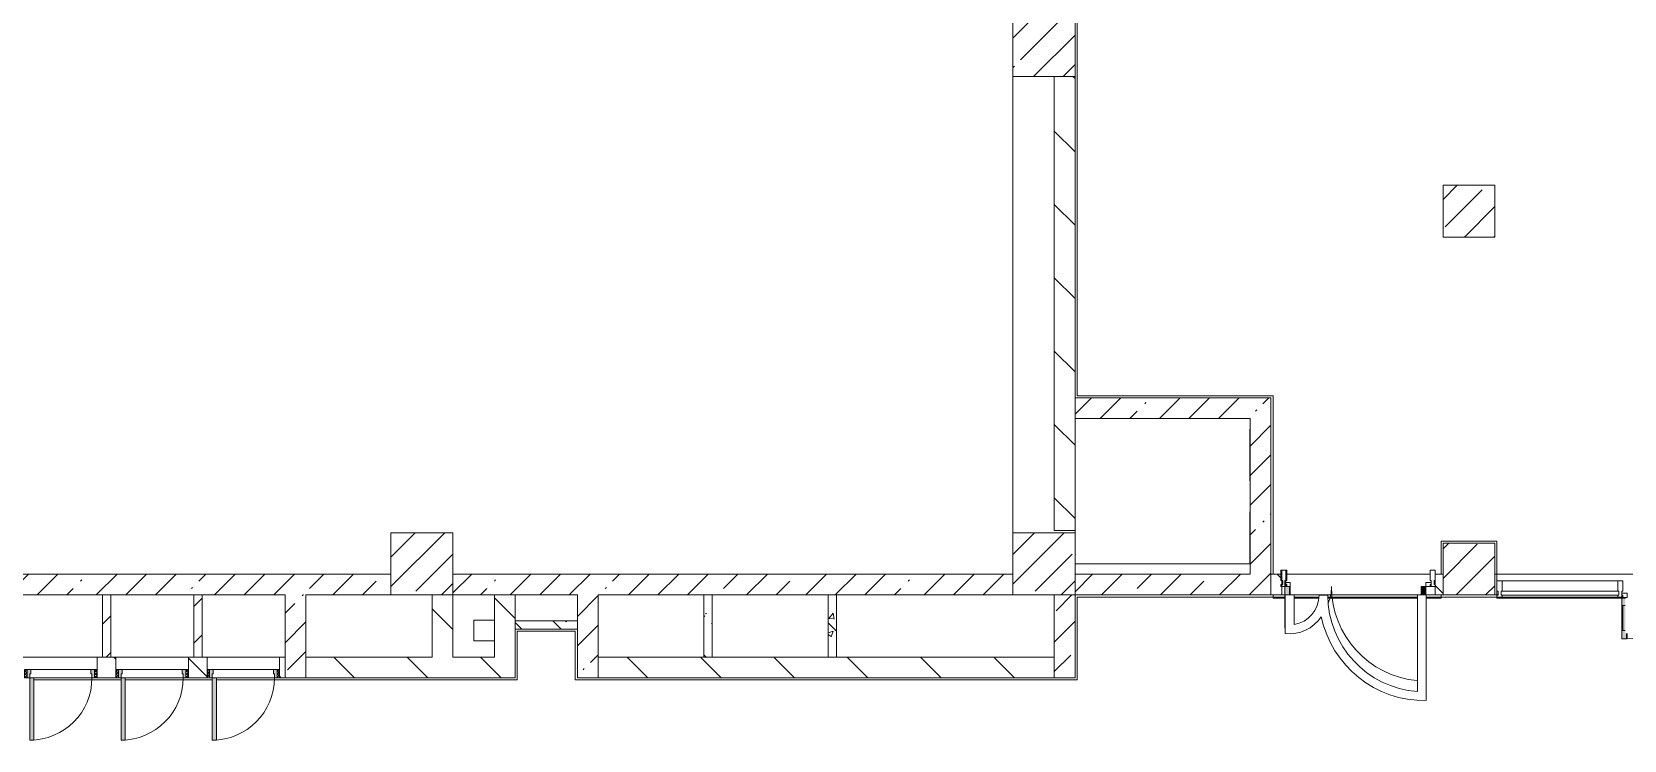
# Model space of a CAD drawing. Header units: millimetres. Extents: x -5426 to 189269, y -8553 to 29000.
# Drawn here: x 118957 to 134315, y 10300 to 17129 of the extents above; entities that cross this region are included whole.
import ezdxf

# ---------------------------------------------------------------- set-up
doc = ezdxf.new("R2010")
doc.units = ezdxf.units.MM
doc.linetypes.add('200_ШТРИХ__ш1_п0_6_', pattern=[800, 500, -300])
for name, color, linetype, lineweight, true_color in [('A-DETL-GENF-5', 7, 'Continuous', 5, 0xaaaaaa), ('A-DETL-GENF-6', 7, 'Continuous', 5, 0xe2e2e2), ('A-DOOR-2', 7, 'Continuous', 5, 0xaaaaaa), ('A-DOOR-3', 7, 'Continuous', 5, 0xe2e2e2), ('A-DOOR-FRAM-2', 7, 'Continuous', 5, 0xe2e2e2), ('A-DOOR-FRAM-3', 7, 'Continuous', 5, 0xaaaaaa), ('A-FLOR-2', 7, 'Continuous', 5, 0xaaaaaa), ('I-WALL-22', 7, 'Continuous', 5, 0x787878)]:
    doc.layers.add(name, color=color, linetype=linetype, lineweight=lineweight, true_color=true_color)
for name, color, linetype, lineweight in [('A-DETL-MBND-1', 7, '200_ШТРИХ__ш1_п0_6_', 9), ('A-GLAZ-CURT-2', 7, 'Continuous', 5), ('A-GLAZ-CWMG-2', 7, 'Continuous', 5), ('A-WALL', 7, 'Continuous', 9), ('I-WALL-20', 7, 'Continuous', 5), ('S-COLS-2', 7, 'Continuous', 5)]:
    doc.layers.add(name, color=color, linetype=linetype, lineweight=lineweight)
pattern_1 = [(135, (62258.8, 0), (-353.5534, -353.5534), [])]
pattern_2 = [(45, (62258.82, 0), (-285.1231, 285.1231), []), (45, (62543.95, 0), (-285.1231, 285.1231), [504.031, -100.806, 16.764, -84.042])]
pattern_3 = [(135, (62258.8, 0), (-377.1708, -377.1708), [533.4, -88.9, 17.78, -88.9]), (135, (62258.8, 376.94), (-377.1708, -377.1708), []), (50, (62258.8, 0), (637.6445, -55.7866), [66.675, -733.425]), (355, (62258.8, 0), (-123.3494, 668.699), [53.34, -586.74]), (100.451, (62311.96, -4.65), (514.299, 612.908), [56.665, -623.315]), (46.184, (62258.8, 177.8), (948.776, -147.15), [100.012, -1100.137]), (96.636, (62337.9, 165.5), (830.909, 865.997), [84.998, -934.973]), (351.184, (62258.8, 177.8), (830.918, 865.988), [80.01, -880.11]), (21, (62347.7, 133.35), (530.6506, -357.9283), [66.675, -733.425]), (326, (62347.7, 133.35), (216.308, 644.6585), [53.34, -586.74]), (71.451, (62391.94, 103.5), (746.9596, 286.7243), [56.665, -623.315]), (37.5, (62258.82, 0), (10.8105, 295.9426), [16.764, -562.864, 16.764, -578.866, -588.962]), (37.5, (62258.82, 0), (10.8105, 295.9426), [-1175.258, 16.764, -572.198]), (7.5, (62258.82, 0), (233.8692, 350.6318), [16.764, -322.834, 16.764, -549.529, -224.472]), (7.5, (62258.82, 0), (233.8692, 350.6318), [-905.891, 16.764, -207.708]), (327.5, (62060.58, 0), (474.5678, -20.0513), [16.764, -205.486, 16.764, -676.656, -920.115]), (327.5, (62060.58, 0), (474.5678, -20.0513), [-915.67, 16.764, -903.351]), (317.5, (61971.68, 0), (518.4522, 88.9934), [16.764, -272.161, 16.764, -443.738, -653.415]), (317.5, (61971.68, 0), (518.4522, 88.9934), [-749.427, 16.764, -636.651])]
pattern_4 = [(45, (62258.82, 0), (-176.7767, 176.7767), [])]

# ---------------------------------------------------------------- blocks, each defined once
blk = doc.blocks.new('BSC_Колонна _Прямоугольная - 600х600-23205240-3_4_1_птичка')
at = {"layer": 'S-COLS-2'}
h = blk.add_hatch(dxfattribs=at)
h.set_pattern_fill('FP_61', color=256, style=0, pattern_type=2)
h.set_pattern_definition([(45, (-66460, -12000), (-285.1231, 285.1231), []), (45, (-66174.88, -12000), (-285.1231, 285.1231), [504.031, -100.806, 16.764, -84.042])])
h.paths.add_polyline_path([(-300, -300), (300, -300), (300, 300), (-300, 300)])
for p, q in [((300, 300), (-300, 300)), ((-300, 300), (-300, -300)), ((300, -300), (300, 300)), ((-300, -300), (300, -300))]:
    blk.add_line(p, q, dxfattribs=at)
blk = doc.blocks.new('BSC_Колонна _Прямоугольная - 600х600-V81-3_4_1_птичка')
at = {"layer": 'S-COLS-2'}
h = blk.add_hatch(dxfattribs=at)
h.set_pattern_fill('FP_65', color=256, style=0, pattern_type=2)
h.set_pattern_definition([(45, (-66460, -17000), (-285.1231, 285.1231), []), (45, (-66174.88, -17000), (-285.1231, 285.1231), [504.031, -100.806, 16.764, -84.042])])
h.paths.add_polyline_path([(-300, -300), (300, -300), (300, 300), (-300, 300)])
for p, q in [((300, 300), (-300, 300)), ((-300, 300), (-300, -300)), ((300, -300), (300, 300)), ((-300, -300), (300, -300))]:
    blk.add_line(p, q, dxfattribs=at)
blk = doc.blocks.new('BSC_Колонна _Прямоугольная - 600х600-V91-3_4_1_птичка')
at = {"layer": 'S-COLS-2'}
h = blk.add_hatch(dxfattribs=at)
h.set_pattern_fill('FP_81', color=256, style=0, pattern_type=2)
h.set_pattern_definition([(45, (-60460, -12000), (-285.1231, 285.1231), []), (45, (-60174.88, -12000), (-285.1231, 285.1231), [504.031, -100.806, 16.764, -84.042])])
h.paths.add_polyline_path([(-300, -300), (300, -300), (300, 300), (-300, 300)])
for p, q in [((300, 300), (-300, 300)), ((-300, 300), (-300, -300)), ((300, -300), (300, 300)), ((-300, -300), (300, -300))]:
    blk.add_line(p, q, dxfattribs=at)
blk = doc.blocks.new('BSC_Колонна _Прямоугольная - 500х500-V118-3_4_1_птичка')
at = {"layer": 'S-COLS-2'}
h = blk.add_hatch(dxfattribs=at)
h.set_pattern_fill('FP_103', color=256, style=0, pattern_type=2)
h.set_pattern_definition([(45, (-70560, -15400), (-285.1231, 285.1231), []), (45, (-70274.88, -15400), (-285.1231, 285.1231), [504.031, -100.806, 16.764, -84.042])])
h.paths.add_polyline_path([(-250, -250), (250, -250), (250, 250), (-250, 250)])
for p, q in [((250, 250), (-250, 250)), ((-250, 250), (-250, -250)), ((250, -250), (250, 250)), ((-250, -250), (250, -250))]:
    blk.add_line(p, q, dxfattribs=at)
blk = doc.blocks.new('110_Дверь_СКБ_1Ст - д-18 700x2100h_Технический шкаф ЭОМ и СС-23257539-3_4_1_птичка')
at = {"layer": 'A-DOOR-2'}
h = blk.add_hatch(dxfattribs=at)
h.set_pattern_fill('FP_30', color=256, style=0, pattern_type=2)
h.set_pattern_definition([(135, (1951.41, 164.685), (-14.14214, -14.14214), []), (225, (1951.41, 164.685), (14.14214, -14.14214), [])])
h.paths.add_polyline_path([(362.5, 100), (337.5, 100), (337.5, 20), (362.5, 20)])
at = {"layer": 'A-DOOR-3'}
h = blk.add_hatch(color=256, dxfattribs=at)
h.paths.add_polyline_path([(312.5, 100), (312.5, 60), (302.5, 60), (302.5, 20), (337.5, 20), (337.5, 100)])
h.paths.add_polyline_path([(-287.5, 100), (-312.5, 100), (-312.5, 20), (-277.5, 20), (-277.5, 60), (-287.5, 60)])
at = {"layer": 'A-DOOR-FRAM-2'}
blk.add_hatch(color=256, dxfattribs=at).paths.add_polyline_path([(272.5, 700), (272.5, 100), (312.5, 100), (312.5, 700), (281.5, 700)])
at = {"layer": 'A-DOOR-FRAM-3'}
h = blk.add_hatch(dxfattribs=at)
h.set_pattern_fill('FP_31', color=256, style=0, pattern_type=2)
h.set_pattern_definition([(45, (-171.384, 164.685), (-14.1421, 14.1421), []), (135, (-171.384, 164.685), (-14.1421, -14.1421), [])])
h.paths.add_polyline_path([(-312.5, 100), (-337.5, 100), (-337.5, 20), (-312.5, 20)])
at = {"layer": 'A-DOOR-2'}
for p, q in [((312.5, 700), (272.5, 700)), ((272.5, 700), (272.5, 100)), ((312.5, 100), (312.5, 700)), ((272.5, 100), (312.5, 100))]:
    blk.add_line(p, q, dxfattribs=at)
blk.add_arc((312.5, 100), 600, 90, 180, dxfattribs=at)
at = {"layer": 'A-DOOR-FRAM-3'}
for p, q in [((-312.5, 100), (-337.5, 100)), ((-337.5, 100), (-337.5, 20)), ((-337.5, 20), (-312.5, 20)), ((-287.5, 100), (-312.5, 100)), ((-312.5, 100), (-312.5, 20)), ((-312.5, 20), (-312.5, 100)), ((-312.5, 20), (-277.5, 20)), ((-287.5, 60), (-287.5, 100)), ((-287.5, 100), (272.5, 100)), ((-277.5, 60), (-287.5, 60)), ((-277.5, 20), (-277.5, 60)), ((302.5, 20), (-277.5, 20)), ((312.5, 60), (302.5, 60)), ((302.5, 60), (302.5, 20)), ((302.5, 20), (337.5, 20)), ((312.5, 100), (312.5, 60)), ((337.5, 100), (312.5, 100)), ((337.5, 20), (337.5, 100)), ((362.5, 100), (337.5, 100)), ((337.5, 100), (337.5, 20)), ((337.5, 20), (362.5, 20)), ((362.5, 20), (362.5, 100))]:
    blk.add_line(p, q, dxfattribs=at)
blk = doc.blocks.new('Прямоугольный импост - Импост структурный с накладкой - 160мм Темный-33326475-3_4_1_птичка')
at = {"layer": 'A-GLAZ-CWMG-2'}
for p, q in [((-50, 40), (-50, 140)), ((-50, 140), (0, 140)), ((-40, 40), (-50, 40)), ((-50, -17), (-50, 0)), ((-50, 0), (-40, 0)), ((-40, 0), (-40, 40)), ((-10, 40), (-10, 0)), ((0, 40), (-10, 40)), ((-10, 0), (0, 0)), ((0, 140), (0, 40)), ((0, 0), (0, -17)), ((0, -17), (-50, -17))]:
    blk.add_line(p, q, dxfattribs=at)
blk = doc.blocks.new('Дверь_Витражная_остекление_ - ВВ-6 остекление-32274838-3_4_1_птичка')
at = {"layer": 'A-DETL-GENF-6'}
for points in [[(705, 420), (701, 420), (701, 100), (660, 100), (660, 20), (705, 20), (705, 386)], [(-655, 100), (-655, 20), (-610, 20), (-610, 100)]]:
    blk.add_hatch(color=256, dxfattribs=at).paths.add_polyline_path(points)
at = {"layer": 'A-DETL-GENF-5'}
for p, q in [((705, 420), (705, 20)), ((705, 20), (705, 420)), ((-655, 100), (-655, 20)), ((-655, 100), (-655, 20)), ((-610, 20), (-655, 20)), ((-655, 20), (-610, 20)), ((-610, 100), (-610, 20)), ((-610, 20), (-610, 100)), ((660, 100), (660, 20)), ((660, 100), (660, 20))]:
    blk.add_line(p, q, dxfattribs=at)
at = {"layer": 'A-DOOR-2'}
for p, q in [((-655, 20), (-705, 20)), ((-705, 20), (-705, -20)), ((-655, 100), (-655, 20)), ((-655, -20), (-655, 20)), ((655, 100), (655, 20)), ((705, 20), (655, 20)), ((655, 20), (655, -20)), ((705, -20), (705, 20)), ((-705, -20), (-655, -20)), ((655, -20), (705, -20))]:
    blk.add_line(p, q, dxfattribs=at)
for centre, radius, start, end in [((-655, 20), 910, 360, 84.7731), ((655, 20), 400, 157.5, 180)]:
    blk.add_arc(centre, radius, start, end, dxfattribs=at)
blk = doc.blocks.new('Прямоугольный импост - Импост структурный с накладкой - 160мм Темный-33326241-3_4_1_птичка')
at = {"layer": 'A-GLAZ-CWMG-2'}
for p, q in [((-25, 40), (-25, 140)), ((-25, 140), (25, 140)), ((-15, 40), (-25, 40)), ((-25, -17), (-25, 0)), ((-25, 0), (-15, 0)), ((-15, 0), (-15, 40)), ((15, 40), (15, 0)), ((25, 40), (15, 40)), ((15, 0), (25, 0)), ((25, 140), (25, 40)), ((25, 0), (25, -17)), ((25, -17), (-25, -17))]:
    blk.add_line(p, q, dxfattribs=at)
blk = doc.blocks.new('Прямоугольный импост - Импост структурный с накладкой - 160мм Темный-33326242-3_4_1_птичка')
at = {"layer": 'A-GLAZ-CWMG-2'}
for p, q in [((0, 140), (-50, 140)), ((-50, 140), (-50, 40)), ((-50, 40), (-40, 40)), ((-40, 0), (-50, 0)), ((-50, 0), (-50, -17)), ((-40, 40), (-40, 0)), ((-10, 0), (-10, 40)), ((-10, 40), (0, 40)), ((0, 0), (-10, 0)), ((0, 40), (0, 140)), ((0, -17), (0, 0)), ((-50, -17), (0, -17))]:
    blk.add_line(p, q, dxfattribs=at)
blk = doc.blocks.new('Прямоугольный импост - Импост структурный с накладкой - 160мм Темный-33326237-3_4_1_птичка')
at = {"layer": 'A-GLAZ-CWMG-2'}
for p, q in [((-50, 40), (-50, 140)), ((-50, 140), (0, 140)), ((-40, 40), (-50, 40)), ((-50, -17), (-50, 0)), ((-50, 0), (-40, 0)), ((-40, 0), (-40, 40)), ((-10, 40), (-10, 0)), ((0, 40), (-10, 40)), ((-10, 0), (0, 0)), ((0, 140), (0, 40)), ((0, 0), (0, -17)), ((0, -17), (-50, -17))]:
    blk.add_line(p, q, dxfattribs=at)
blk = doc.blocks.new('Дверь_Витражная_остекление_ - В-18-32468702-3_4_1_птичка')
at = {"layer": 'A-DETL-GENF-6'}
blk.add_hatch(color=256, dxfattribs=at).paths.add_polyline_path([(690, 420), (678, 420), (678, 370), (690, 370), (690, 20), (723, 20), (723, 420)])
at = {"layer": 'A-DETL-GENF-5'}
for p, q in [((-673, 965), (-673, 20)), ((-673, 965), (-673, 20)), ((723, 420), (678, 420)), ((678, 420), (678, 370)), ((723, 420), (678, 420)), ((678, 420), (678, 370)), ((723, 340), (690, 340)), ((713, 340), (713, 100)), ((723, 420), (723, 20)), ((723, 20), (723, 420)), ((723, 100), (690, 100))]:
    blk.add_line(p, q, dxfattribs=at)
at = {"layer": 'A-DOOR-2'}
for p, q in [((-673, 965), (-673, 20)), ((673, 420), (673, 370)), ((-673, 20), (-723, 20)), ((-723, 20), (-723, -20)), ((-673, -20), (-673, 20)), ((723, 20), (673, 20)), ((673, 20), (673, -20)), ((723, -20), (723, 20)), ((-723, -20), (-673, -20)), ((673, -20), (723, -20))]:
    blk.add_line(p, q, dxfattribs=at)
for centre, radius, start, end in [((-673, 20), 945, 15.8542, 26.1731), ((673, 20), 400, 90, 148.5381), ((-673, 20), 945, 360, 14.4313), ((673, 20), 400, 177.0378, 180)]:
    blk.add_arc(centre, radius, start, end, dxfattribs=at)
blk = doc.blocks.new('Системная панель - Стекло - 40мм-V215-3_4_1_птичка')
at = {"layer": 'A-GLAZ-CURT-2'}
for p, q in [((567, 0), (-567, 0)), ((-567, 0), (-567, -40)), ((567, -40), (567, 0)), ((-567, -40), (567, -40))]:
    blk.add_line(p, q, dxfattribs=at)
blk = doc.blocks.new('Прямоугольный импост - Импост структурный с накладкой - 160мм Темный-33326239-3_4_1_птичка')
at = {"layer": 'A-GLAZ-CWMG-2'}
for p, q in [((-25, 40), (-25, 140)), ((-25, 140), (25, 140)), ((-15, 40), (-25, 40)), ((-25, -17), (-25, 0)), ((-25, 0), (-15, 0)), ((-15, 0), (-15, 40)), ((15, 40), (15, 0)), ((25, 40), (15, 40)), ((15, 0), (25, 0)), ((25, 140), (25, 40)), ((25, 0), (25, -17)), ((25, -17), (-25, -17))]:
    blk.add_line(p, q, dxfattribs=at)
blk = doc.blocks.new('Прямоугольный импост - Импост структурный с накладкой - 160мм Темный-32468813-3_4_1_птичка')
at = {"layer": 'A-GLAZ-CWMG-2'}
for p, q in [((70880, 11837), (71994, 11837)), ((70880, 11680), (71994, 11680))]:
    blk.add_line(p, q, dxfattribs=at)

msp = doc.modelspace()

# ---------------------------------------------------------------- hatches: boundary and pattern name
at = {"layer": 'I-WALL-20'}
h = msp.add_hatch(dxfattribs=at)
h.set_pattern_fill('FP_69', color=256, style=0, pattern_type=2)
h.set_pattern_definition(pattern_1)
h.paths.add_polyline_path([(128818.8, 12320), (129018.8, 12320), (129018.8, 16700), (128818.8, 16700), (128818.8, 13534.8)])
h.paths.add_polyline_path([(128818.8, 17300), (129018.8, 17300), (129018.8, 26500), (128818.8, 26500), (128818.8, 20476.2)])
h = msp.add_hatch(dxfattribs=at)
h.set_pattern_fill('FP_66', color=256, style=0, pattern_type=2)
h.set_pattern_definition(pattern_2)
h.paths.add_polyline_path([(130314.2, 13400), (130708.8, 13400), (130708.8, 13600), (129018.8, 13600), (129018.8, 13400)])
h = msp.add_hatch(dxfattribs=at)
h.set_pattern_fill('FP_66', color=256, style=0, pattern_type=2)
h.set_pattern_definition(pattern_2)
h.paths.add_polyline_path([(130780.3, 11700), (130908.8, 11700), (130908.8, 13600), (130708.8, 13600), (130708.8, 11700)])
h = msp.add_hatch(dxfattribs=at)
h.set_pattern_fill('FP_66', color=256, style=0, pattern_type=2)
h.set_pattern_definition(pattern_2)
h.paths.add_polyline_path([(124218.8, 11700), (128418.8, 11700), (128418.8, 11900), (123018.8, 11900), (123018.8, 11700), (123618.8, 11700)])
h.paths.add_polyline_path([(121598.8, 11700), (122418.8, 11700), (122418.8, 11900), (117018.8, 11900), (117018.8, 11700), (121398.8, 11700)])
h = msp.add_hatch(dxfattribs=at)
h.set_pattern_fill('FP_66', color=256, style=0, pattern_type=2)
h.set_pattern_definition(pattern_2)
h.paths.add_polyline_path([(130708.8, 11700), (130708.8, 11900), (129018.8, 11900), (129018.8, 11700), (130314.2, 11700)])
h = msp.add_hatch(dxfattribs=at)
h.set_pattern_fill('FP_69', color=256, style=0, pattern_type=2)
h.set_pattern_definition(pattern_1)
h.paths.add_polyline_path([(130908.8, 11700), (131012.8, 11700), (131012.8, 11900), (130908.8, 11900), (130908.8, 11799.5)])
h.paths.add_polyline_path([(132492.8, 11700), (132568.8, 11700), (132568.8, 11900), (132492.8, 11900), (132492.8, 11799.5)])
h.paths.add_polyline_path([(133088.8, 11700), (133088.8, 11900), (133068.8, 11900), (133068.8, 11700)])
h.paths.add_polyline_path([(135798.8, 11700), (135798.8, 11900), (135778.8, 11900), (135778.8, 11700)])
h = msp.add_hatch(dxfattribs=at)
h.set_pattern_fill('FP_71', color=256, style=0, pattern_type=2)
h.set_pattern_definition(pattern_4)
h.paths.add_polyline_path([(119718.1, 11100), (119718.1, 11700), (119638.1, 11700), (119638.1, 11100)])
h = msp.add_hatch(dxfattribs=at)
h.set_pattern_fill('FP_71', color=256, style=0, pattern_type=2)
h.set_pattern_definition(pattern_4)
h.paths.add_polyline_path([(120518.1, 11100), (120598.1, 11100), (120598.1, 11700), (120518.1, 11700), (120518.1, 11221)])
h = msp.add_hatch(dxfattribs=at)
h.set_pattern_fill('FP_66', color=256, style=0, pattern_type=2)
h.set_pattern_definition(pattern_2)
h.paths.add_polyline_path([(121398.8, 10900), (121598.8, 10900), (121598.8, 11700), (121398.8, 11700), (121398.8, 11100)])
h = msp.add_hatch(dxfattribs=at)
h.set_pattern_fill('FP_69', color=256, style=0, pattern_type=2)
h.set_pattern_definition(pattern_1)
h.paths.add_polyline_path([(123018.8, 11100), (123018.8, 11700), (122818.8, 11700), (122818.8, 11100), (122856.5, 11100)])
h = msp.add_hatch(dxfattribs=at)
h.set_pattern_fill('FP_69', color=256, style=0, pattern_type=2)
h.set_pattern_definition(pattern_1)
h.paths.add_polyline_path([(123418.8, 10900), (123618.8, 10900), (123618.8, 11700), (123418.8, 11700), (123418.8, 11100)])
h = msp.add_hatch(dxfattribs=at)
h.set_pattern_fill('FP_66', color=256, style=0, pattern_type=2)
h.set_pattern_definition(pattern_2)
h.paths.add_polyline_path([(124418.8, 10900), (124418.8, 11700), (124218.8, 11700), (124218.8, 10900)])
h = msp.add_hatch(dxfattribs=at)
h.set_pattern_fill('FP_66', color=256, style=0, pattern_type=2)
h.set_pattern_definition(pattern_2)
h.paths.add_polyline_path([(129018.8, 10900), (129018.8, 11700), (128818.8, 11700), (128818.8, 10900)])
h = msp.add_hatch(dxfattribs=at)
h.set_pattern_fill('FP_69', color=256, style=0, pattern_type=2)
h.set_pattern_definition(pattern_1)
h.paths.add_polyline_path([(123418.8, 10900), (123418.8, 11100), (121598.8, 11100), (121598.8, 10900), (122856.5, 10900)])
h.paths.add_polyline_path([(119593.8, 10900), (119766.6, 10900), (119766.6, 11100), (119586.6, 11100), (119586.6, 10900)])
h.paths.add_polyline_path([(120466.6, 10900), (120646.6, 10900), (120646.6, 11100), (120466.6, 11100), (120466.6, 10980)])
h.paths.add_polyline_path([(121398.8, 10900), (121398.8, 11100), (121346.6, 11100), (121346.6, 10900)])
h.paths.add_polyline_path([(118886.6, 10900), (118886.6, 11100), (118706.6, 11100), (118706.6, 10900)])
h.paths.add_polyline_path([(117263.3, 10900), (117758.8, 10900), (117758.8, 11100), (114168.8, 11100), (114168.8, 10900), (115398.9, 10900)])
h.paths.add_polyline_path([(117958.8, 10900), (118006.6, 10900), (118006.6, 11100), (117958.8, 11100), (117958.8, 10980)])
h.paths.add_polyline_path([(111670.1, 10900), (113968.8, 10900), (113968.8, 11100), (107018.8, 11100), (107018.8, 10900), (107941.3, 10900)])
h = msp.add_hatch(dxfattribs=at)
h.set_pattern_fill('FP_69', color=256, style=0, pattern_type=2)
h.set_pattern_definition(pattern_1)
h.paths.add_polyline_path([(124418.8, 10900), (125018.8, 10900), (125018.8, 11100), (124418.8, 11100)])
h = msp.add_hatch(dxfattribs=at)
h.set_pattern_fill('FP_69', color=256, style=0, pattern_type=2)
h.set_pattern_definition(pattern_1)
h.paths.add_polyline_path([(128818.8, 10900), (128818.8, 11100), (125018.8, 11100), (125018.8, 10900), (126585.3, 10900)])
at = {"layer": 'I-WALL-22'}
h = msp.add_hatch(dxfattribs=at)
h.set_pattern_fill('FP_74', color=256, style=0, pattern_type=2)
h.set_pattern_definition(pattern_3)
h.paths.add_polyline_path([(125518.8, 11100), (125518.8, 11700), (125438.8, 11700), (125438.8, 11100)])
h = msp.add_hatch(dxfattribs=at)
h.set_pattern_fill('FP_74', color=256, style=0, pattern_type=2)
h.set_pattern_definition(pattern_3)
h.paths.add_polyline_path([(126718.8, 11100), (126718.8, 11700), (126638.8, 11700), (126638.8, 11100)])
h = msp.add_hatch(dxfattribs=at)
h.set_pattern_fill('FP_74', color=256, style=0, pattern_type=2)
h.set_pattern_definition(pattern_3)
h.paths.add_polyline_path([(124218.8, 11370), (124218.8, 11450), (123618.8, 11450), (123618.8, 11370)])
at = {"layer": 'S-COLS-2'}
h = msp.add_hatch(dxfattribs=at)
h.set_pattern_fill('FP_66', color=256, style=0, pattern_type=2)
h.set_pattern_definition(pattern_2)
h.paths.add_polyline_path([(133068.8, 11700), (133068.8, 12200), (132568.8, 12200), (132568.8, 11700)])

# ---------------------------------------------------------------- linework, layer by layer
at = {"layer": 'A-DETL-MBND-1'}
msp.add_line((130703.8, 12000), (130703.8, 13400), dxfattribs=at)
at = {"layer": 'A-FLOR-2'}
for p, q in [((129038.8, 26880), (129038.8, 13620)), ((128418.8, 16700), (128418.8, 12300)), ((129038.8, 13620), (130928.8, 13620)), ((130928.8, 13620), (130928.8, 11900)), ((129018.8, 12300), (129018.8, 12320)), ((132548.8, 11900), (132548.8, 12220)), ((132548.8, 12220), (133088.8, 12220)), ((133088.8, 12220), (133088.8, 11900)), ((130708.8, 12000), (129018.8, 12000)), ((131046.8, 11680), (129038.8, 11680)), ((129038.8, 11680), (129038.8, 10880)), ((130928.8, 11700), (130928.8, 11669)), ((131131.5, 11700), (131046.8, 11700)), ((131046.8, 11700), (131046.8, 11327.5)), ((131131.5, 11413.8), (131131.5, 11700)), ((131371.1, 11680), (131131.5, 11680)), ((131457.5, 11697.2), (131372.8, 11697.2)), ((132321.2, 11680), (131458.5, 11680)), ((132405.9, 11700), (132321.2, 11700)), ((132321.2, 11700), (132321.2, 10768.9)), ((132405.9, 10681.9), (132405.9, 11700)), ((133088.8, 11680), (132405.9, 11680)), ((132548.8, 11669), (132548.8, 11700)), ((133088.8, 11680), (133088.8, 11669)), ((130928.8, 11669), (131046.8, 11669)), ((131131.5, 11669), (131369.9, 11669)), ((131459.1, 11669), (132321.2, 11669)), ((132405.9, 11669), (132548.8, 11669)), ((133088.8, 11669), (134326.8, 11669)), ((123218.8, 11457), (123418.8, 11457)), ((123218.8, 11257), (123218.8, 11457)), ((123418.8, 11257), (123218.8, 11257)), ((124197.8, 11350), (123638.8, 11350)), ((123638.8, 11350), (123638.8, 10880)), ((124197.8, 10880), (124197.8, 11350)), ((119816.6, 10880), (118976.6, 10880)), ((120696.6, 10880), (119856.6, 10880)), ((123638.8, 10880), (120736.6, 10880)), ((129038.8, 10880), (124197.8, 10880))]:
    msp.add_line(p, q, dxfattribs=at)
for centre, radius, start, end in [((131085.8, 11697.2), 287, 279.17366, 0), ((132388.2, 11697.2), 930.7, 180, 265.86869), ((131085.8, 11697.2), 371.7, 263.98747, 326.07537), ((132388.2, 11697.2), 1015.4, 191.7891, 270.99569)]:
    msp.add_arc(centre, radius, start, end, dxfattribs=at)
at = {"layer": 'A-WALL'}
for p, q in [((130908.8, 11900), (130908.8, 11700)), ((119718.1, 11700), (119638.1, 11700)), ((120598.1, 11700), (120518.1, 11700)), ((123618.8, 11700), (123418.8, 11700)), ((125518.8, 11700), (125438.8, 11700)), ((126718.8, 11700), (126638.8, 11700)), ((123618.8, 11450), (123618.8, 11370)), ((124218.8, 11370), (124218.8, 11450)), ((119638.1, 11100), (119718.1, 11100)), ((120518.1, 11100), (120598.1, 11100)), ((121398.8, 10900), (121398.8, 11100)), ((121598.8, 10900), (121598.8, 11100)), ((124418.8, 10900), (124418.8, 11100)), ((125438.8, 11100), (125518.8, 11100)), ((126638.8, 11100), (126718.8, 11100)), ((128818.8, 11100), (128818.8, 10900))]:
    msp.add_line(p, q, dxfattribs=at)
at = {"layer": 'I-WALL-20'}
for p, q in [((128818.8, 16700), (128818.8, 12320)), ((129018.8, 12320), (129018.8, 16700)), ((130908.8, 13600), (129018.8, 13600)), ((130908.8, 11900), (130908.8, 13600)), ((129018.8, 13400), (130708.8, 13400)), ((130708.8, 13400), (130708.8, 11900)), ((128818.8, 12320), (129018.8, 12320)), ((122418.8, 11900), (117018.8, 11900)), ((128418.8, 11900), (123018.8, 11900)), ((130708.8, 11900), (129018.8, 11900)), ((131012.8, 11900), (130908.8, 11900)), ((131012.8, 11700), (131012.8, 11900)), ((131062.8, 11900), (132442.8, 11900)), ((132568.8, 11900), (132492.8, 11900)), ((132492.8, 11900), (132492.8, 11700)), ((132568.8, 11700), (132568.8, 11900)), ((133068.8, 11900), (133068.8, 11700)), ((133068.8, 11900), (135798.8, 11900)), ((133088.8, 11700), (133088.8, 11900)), ((118838.1, 11700), (119638.1, 11700)), ((119638.1, 11700), (119638.1, 11100)), ((119718.1, 11100), (119718.1, 11700)), ((119718.1, 11700), (120518.1, 11700)), ((120518.1, 11700), (120518.1, 11100)), ((120598.1, 11100), (120598.1, 11700)), ((120598.1, 11700), (121398.8, 11700)), ((121398.8, 11700), (121398.8, 11100)), ((121598.8, 11100), (121598.8, 11700)), ((121598.8, 11700), (122418.8, 11700)), ((122818.8, 11700), (122818.8, 11100)), ((123018.8, 11100), (123018.8, 11700)), ((123018.8, 11700), (123418.8, 11700)), ((123418.8, 11700), (123418.8, 11100)), ((123618.8, 11450), (123618.8, 11700)), ((123618.8, 11700), (124218.8, 11700)), ((124218.8, 11700), (124218.8, 11450)), ((124418.8, 11100), (124418.8, 11700)), ((124418.8, 11700), (125438.8, 11700)), ((125438.8, 11700), (125438.8, 11100)), ((125518.8, 11700), (126638.8, 11700)), ((125518.8, 11100), (125518.8, 11700)), ((126638.8, 11700), (126638.8, 11100)), ((126718.8, 11700), (128418.8, 11700)), ((126718.8, 11100), (126718.8, 11700)), ((128818.8, 11700), (128818.8, 11100)), ((129018.8, 10900), (129018.8, 11700)), ((129018.8, 11700), (130908.8, 11700)), ((130908.8, 11700), (131046.8, 11700)), ((132321.2, 11700), (131131.5, 11700)), ((132568.8, 11700), (132405.9, 11700)), ((133068.8, 11700), (133098.8, 11700)), ((124218.8, 11450), (123618.8, 11450)), ((123618.8, 11370), (124218.8, 11370)), ((123618.8, 10900), (123618.8, 11370)), ((124218.8, 11370), (124218.8, 10900)), ((118838.1, 11100), (119638.1, 11100)), ((119586.6, 11100), (119586.6, 10980)), ((119718.1, 11100), (120518.1, 11100)), ((119766.6, 10980), (119766.6, 11100)), ((120466.6, 11100), (120466.6, 10980)), ((120598.1, 11100), (121398.8, 11100)), ((120646.6, 10980), (120646.6, 11100)), ((121346.6, 11100), (121346.6, 10980)), ((122818.8, 11100), (121598.8, 11100)), ((123418.8, 11100), (123018.8, 11100)), ((125438.8, 11100), (124418.8, 11100)), ((126638.8, 11100), (125518.8, 11100)), ((128818.8, 11100), (126718.8, 11100)), ((119586.6, 10900), (119766.6, 10900)), ((120466.6, 10900), (120646.6, 10900)), ((121346.6, 10900), (123618.8, 10900)), ((124218.8, 10900), (129018.8, 10900))]:
    msp.add_line(p, q, dxfattribs=at)
at = {"layer": 'S-COLS-2'}
for p, q in [((133068.8, 12200), (132568.8, 12200)), ((132568.8, 12200), (132568.8, 11900)), ((133068.8, 11900), (133068.8, 12200)), ((132568.8, 11900), (132568.8, 11700)), ((133068.8, 11700), (133068.8, 11900)), ((132568.8, 11700), (133068.8, 11700))]:
    msp.add_line(p, q, dxfattribs=at)

# ---------------------------------------------------------------- block references
at = {"layer": 'A-DOOR-2', "rotation": 180}
for name, p in [('Дверь_Витражная_остекление_ - ВВ-6 остекление-32274838-3_4_1_птичка', (131747.8, 11800)), ('Дверь_Витражная_остекление_ - В-18-32468702-3_4_1_птичка', (135016.3, 11697)), ('110_Дверь_СКБ_1Ст - д-18 700x2100h_Технический шкаф ЭОМ и СС-23257539-3_4_1_птичка', (119249.1, 11000)), ('110_Дверь_СКБ_1Ст - д-18 700x2100h_Технический шкаф ЭОМ и СС-23257539-3_4_1_птичка', (120129.1, 11000)), ('110_Дверь_СКБ_1Ст - д-18 700x2100h_Технический шкаф ЭОМ и СС-23257539-3_4_1_птичка', (121009.1, 11000))]:
    msp.add_blockref(name, p, dxfattribs=at)
at = {"layer": 'A-GLAZ-CURT-2', "rotation": 180}
msp.add_blockref('Системная панель - Стекло - 40мм-V215-3_4_1_птичка', (133695.8, 11697), dxfattribs=at)
at = {"layer": 'A-GLAZ-CWMG-2', "extrusion": (0, 0, -1)}
for name, p in [('Прямоугольный импост - Импост структурный с накладкой - 160мм Темный-33326241-3_4_1_птичка', (-131027.8, 11800)), ('Прямоугольный импост - Импост структурный с накладкой - 160мм Темный-33326475-3_4_1_птичка', (-131012.8, 11800)), ('Прямоугольный импост - Импост структурный с накладкой - 160мм Темный-33326237-3_4_1_птичка', (-133088.8, 11697)), ('Прямоугольный импост - Импост структурный с накладкой - 160мм Темный-33326239-3_4_1_птичка', (-134277.8, 11697)), ('Прямоугольный импост - Импост структурный с накладкой - 160мм Темный-33326241-3_4_1_птичка', (-134278.8, 11697))]:
    msp.add_blockref(name, p, dxfattribs=at)
at = {"layer": 'A-GLAZ-CWMG-2'}
for name, p in [('Прямоугольный импост - Импост структурный с накладкой - 160мм Темный-33326242-3_4_1_птичка', (132492.8, 11800)), ('Прямоугольный импост - Импост структурный с накладкой - 160мм Темный-32468813-3_4_1_птичка', (62258.8, 0))]:
    msp.add_blockref(name, p, dxfattribs=at)
at = {"layer": 'S-COLS-2'}
for name, p in [('BSC_Колонна _Прямоугольная - 600х600-V81-3_4_1_птичка', (128718.8, 17000)), ('BSC_Колонна _Прямоугольная - 500х500-V118-3_4_1_птичка', (132818.8, 15400)), ('BSC_Колонна _Прямоугольная - 600х600-V91-3_4_1_птичка', (122718.8, 12000)), ('BSC_Колонна _Прямоугольная - 600х600-23205240-3_4_1_птичка', (128718.8, 12000))]:
    msp.add_blockref(name, p, dxfattribs=at)

doc.saveas('drawing.dxf')
